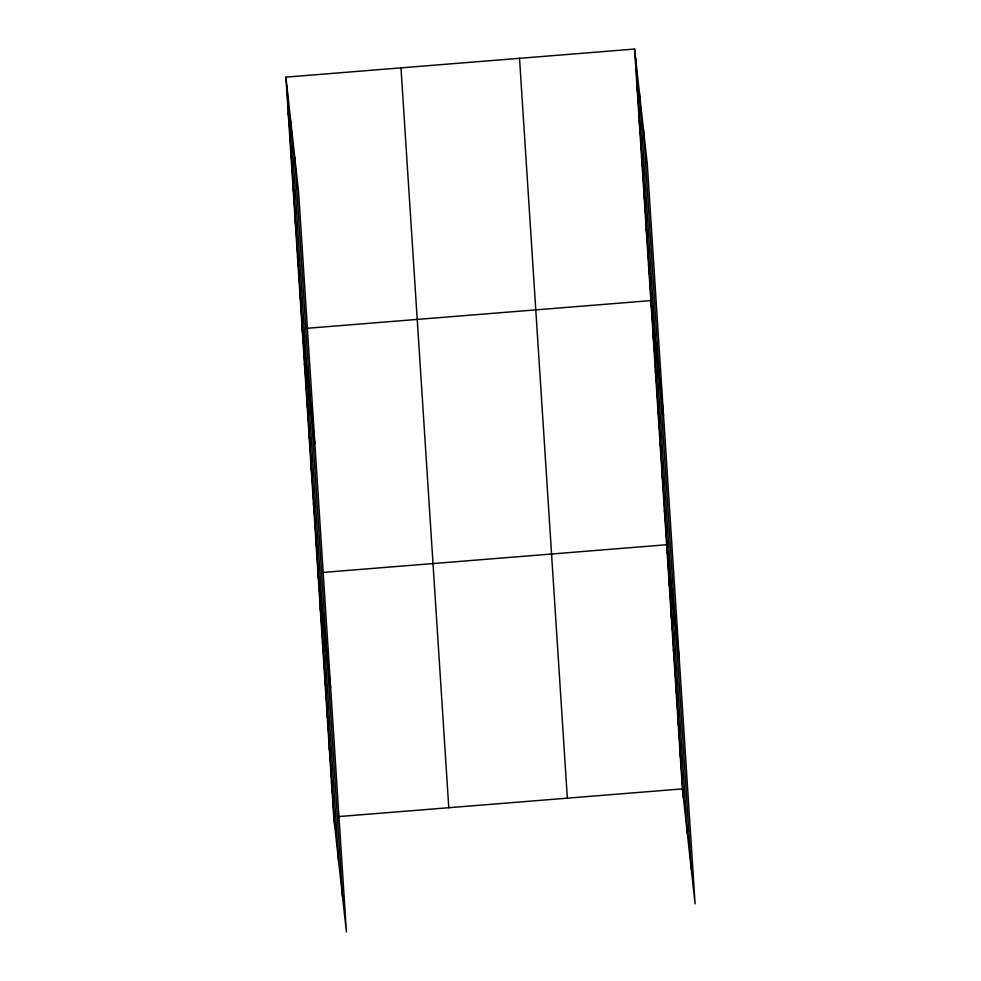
<?xml version="1.0" encoding="UTF-8"?>
<svg xmlns="http://www.w3.org/2000/svg" width="981" height="981" viewBox="0 0 981 981"><rect width="100%" height="100%" fill="white"/><g stroke="black" fill="none" stroke-linecap="round" stroke-linejoin="round"><path stroke-width="1.47" d="M285.9 77.131L298.592 192.104L346.416 931.95L333.724 816.989L285.9 77.131L634.584 49.05L647.276 164.011L695.1 903.869L682.408 788.896L634.584 49.05M306.587 328.328L650.844 300.603L663.536 415.564M322.369 572.475L666.626 544.749L679.318 659.71M338.151 816.621L682.408 788.896M636.914 84.991L637.908 94.017M639.232 120.921L640.225 129.958M641.549 156.862L642.555 165.887M643.879 192.791L644.873 201.828M646.197 228.732L647.202 237.758M648.527 264.662L649.52 273.699M653.101 335.477L654.094 344.503M655.357 370.352L656.35 379.389M657.613 405.239L658.607 414.264M659.857 440.113L660.863 449.139M662.114 474.988L663.119 484.025M664.37 509.875L665.376 518.9M668.883 579.624L669.876 588.661M671.139 614.511L672.132 623.536M673.395 649.385L674.388 658.41M675.639 684.26L676.645 693.297M677.896 719.147L678.901 728.172M680.152 754.021L681.145 763.046M288.218 113.073L289.223 122.098M290.548 149.002L291.541 158.039M292.865 184.943L293.871 193.968M295.195 220.872L296.188 229.91M297.513 256.814L298.506 265.839M299.83 292.743L300.836 301.78M302.16 328.684L314.852 443.645M304.417 363.559L305.41 372.596M306.673 398.445L307.666 407.471M308.917 433.32L309.922 442.345M311.173 468.195L312.179 477.232M313.43 503.081L314.423 512.107M315.686 537.956L316.679 546.981M317.942 572.83L330.634 687.804M320.198 607.717L321.192 616.742M322.455 642.592L323.448 651.617M324.699 677.466L325.704 686.504M326.955 712.353L327.961 721.378M329.211 747.228L330.205 756.253M331.468 782.102L332.461 791.14M643.413 129.063L691.237 868.908M639.44 93.036L687.264 832.894M635.578 58.075L683.401 797.933M519.525 58.32L567.337 798.166M400.971 67.873L448.783 807.719M294.729 157.144L342.553 896.99M290.756 121.129L338.58 860.975M286.893 86.169L334.717 826.014"/></g></svg>
